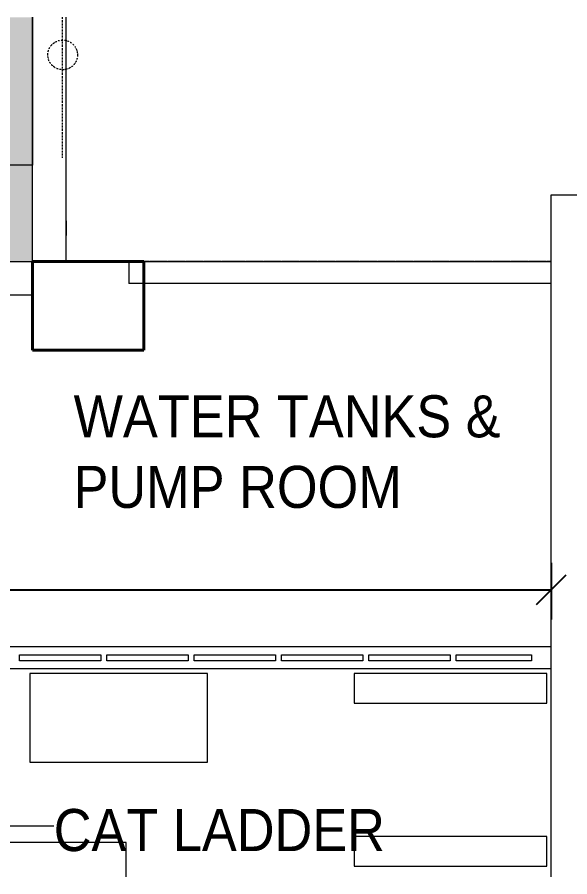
# Model space of a CAD drawing. Header units: millimetres. Extents: x 10569 to 232243, y -25347 to 80743.
# Drawn here: x 142014 to 145743, y 27454 to 33256 of the extents above; entities that cross this region are included whole.
import ezdxf

# ---------------------------------------------------------------- set-up
doc = ezdxf.new("R2010")
doc.units = ezdxf.units.MM
doc.linetypes.add('Dash dot', pattern=[21, 10, -5, 1, -5])
doc.linetypes.add('Hidden', pattern=[7.14375, 4.7625, -2.38125])
for name, color, linetype, lineweight in [('A-ANNO-DIMS', 211, 'Continuous', 5), ('A-DETL', 90, 'Continuous', 9), ('A-DETL-GENF', 92, 'Continuous', 20), ('A-DETL-HDLN', 90, 'Hidden', 9), ('A-DETL-THIN', 151, 'Continuous', 9), ('A-DOOR', 31, 'Continuous', 20), ('A-FLOR', 192, 'Continuous', 9), ('A-GLAZ-CWMG', 51, 'Continuous', 20), ('A-WALL', 113, 'Continuous', 20), ('G-ANNO-TEXT', 231, 'Continuous', 5), ('S-COLS', 52, 'Continuous', 20)]:
    doc.layers.add(name, color=color, linetype=linetype, lineweight=lineweight)
doc.styles.add('Arial_2', font='arial.ttf', dxfattribs={"width": 0.7, "height": 295.05988})
doc.styles.add('Swis721 BT_6', font='swiss.ttf', dxfattribs={"width": 0.89, "height": 283.821263})
doc.dimstyles.new('Linear_-_1_5mm_Arial', dxfattribs={"dimscale": 304.8, "dimtxt": 300, "dimasz": 0.656168, "dimexe": 0.656168, "dimexo": 0.0625, "dimgap": 0.328084, "dimtad": 1, "dimdec": 0, "dimzin": 0, "dimdsep": 46, "dimtxsty": 'Arial_2', "dimblk1": 'OBLIQUE', "dimblk2": 'OBLIQUE', "dimsah": 1, "dimcen": 0.09, "dimadec": 0, "dimazin": 0, "dimtfac": 1, "dimtdec": 4, "dimtix": 1, "dimtmove": 0, "dimatfit": 3, "dimfxl": 0.656168, "dimfxlon": 1, "dimtvp": 1, "dimtolj": 1, "dimtzin": 0, "dimarcsym": 2})

# ---------------------------------------------------------------- blocks, each defined once
blk = doc.blocks.new('Rectangular Mullion - DLN_6 x 40mm _WD_-16531460-Copy _5_ of G_F')
at = {"layer": 'A-GLAZ-CWMG'}
for p, q in [((90897, 28912.5), (90897, 28952.5)), ((90897, 28952.5), (91406.3, 28952.5)), ((91406.3, 28912.5), (90897, 28912.5)), ((91406.3, 28952.5), (91406.3, 28912.5))]:
    blk.add_line(p, q, dxfattribs=at)
blk = doc.blocks.new('Rectangular Mullion - DLN_6 x 40mm _WD_-16531461-Copy _5_ of G_F')
at = {"layer": 'A-GLAZ-CWMG'}
for p, q in [((87950.3, 28912.5), (87950.3, 28952.5)), ((87950.3, 28952.5), (88499.6, 28952.5)), ((88499.6, 28912.5), (87950.3, 28912.5)), ((88499.6, 28952.5), (88499.6, 28912.5))]:
    blk.add_line(p, q, dxfattribs=at)
blk = doc.blocks.new('DLN-Lift Door - Lift Door - 1750 x 2800 _SO_ WH_-V803-Copy _5_ of G_F')
at = {"layer": 'A-DOOR', "lineweight": 15}
for p, q in [((975, 114.5), (1075, 114.5)), ((975, 114.5), (975, 112.5)), ((1075, 112.5), (1075, 114.5))]:
    blk.add_line(p, q, dxfattribs=at)
blk = doc.blocks.new('_Oblique')
at = {"color": 0, "linetype": 'ByBlock', "lineweight": -2}
blk.add_line((-0.5, -0.5), (0.5, 0.5), dxfattribs=at)
blk = doc.blocks.new('DIMBLOCK249-Copy _5_ of G_F')
at = {"layer": 'A-ANNO-DIMS', "color": 0, "lineweight": -2, "transparency": 16777216}
for p, q in [((136643.3, 29572.2), (136643.3, 29191.2)), ((145618.3, 29572.2), (145618.3, 29191.2)), ((136643.3, 29391.2), (145618.3, 29391.2))]:
    blk.add_line(p, q, dxfattribs=at)
at = {"layer": 'Defpoints', "color": 0, "transparency": 16777216}
for p in [(136643.3, 29591.2), (145618.3, 29591.2), (145618.3, 29391.2)]:
    blk.add_point(p, dxfattribs=at)
at = {"layer": 'A-ANNO-DIMS', "color": 0, "lineweight": -2, "transparency": 16777216, "xscale": 200, "yscale": 200, "zscale": 200, "rotation": 180}
blk.add_blockref('_Oblique', (136643.3, 29391.2), dxfattribs=at)
at = {"layer": 'A-ANNO-DIMS', "color": 0, "lineweight": -2, "transparency": 16777216, "xscale": 200, "yscale": 200, "zscale": 200}
blk.add_blockref('_Oblique', (145618.3, 29391.2), dxfattribs=at)
at = {"layer": 'A-ANNO-DIMS', "color": 0, "transparency": 16777216, "insert": (141130.8, 29641.9), "char_height": 295.06, "width": 753.231, "attachment_point": 5, "style": 'Arial_2'}
blk.add_mtext('\\A1;8975', dxfattribs=at)

msp = doc.modelspace()

# ---------------------------------------------------------------- hatches: boundary and pattern name
at = {"layer": 'A-DETL-GENF'}
msp.add_hatch(color=7, dxfattribs=at).paths.add_polyline_path([(141611.51301, 31607.48546), (142118.30221, 31607.48546), (142118.30221, 33256.07351), (138868.30221, 33256.07351), (138868.30221, 31607.48546), (141489.01852, 31607.48546)], flags=0)

# ---------------------------------------------------------------- linework, layer by layer
at = {"layer": 'A-DETL', "linetype": 'Dash dot'}
for p, q in [((142118.30221, 33256.07351), (142118.30221, 32307.48546)), ((142318.30221, 33256.07351), (142318.30221, 32307.48546))]:
    msp.add_line(p, q, dxfattribs=at)
msp.add_circle((142321.01896, 33001.43813), 100, dxfattribs=at)
at = {"layer": 'A-DETL-HDLN'}
msp.add_line((145618.30221, 31607.48546), (142343.30221, 31607.48546), dxfattribs=at)
at = {"layer": 'A-DETL-THIN'}
for p, q in [((142118.30221, 31607.48546), (142118.30221, 33256.07351)), ((142118.30221, 33256.07351), (142118.30221, 32257.48547)), ((142118.30221, 32257.48547), (139418.30221, 32257.48547)), ((138868.30221, 31607.48546), (142118.30221, 31607.48546))]:
    msp.add_line(p, q, dxfattribs=at)
at = {"layer": 'A-FLOR'}
for p, q in [((143299.08469, 28826.48546), (142099.08469, 28826.48546)), ((142099.08469, 28826.48546), (142099.08469, 28226.48546)), ((143299.08469, 28226.48546), (143299.08469, 28826.48546)), ((145587.30221, 28826.48546), (144287.30221, 28826.48546)), ((144287.30221, 28826.48546), (144287.30221, 28626.48546)), ((145587.30221, 28626.48546), (145587.30221, 28826.48546)), ((144287.30221, 28626.48546), (145587.30221, 28626.48546)), ((142099.08469, 28226.48546), (143299.08469, 28226.48546)), ((142749.08469, 27684.48547), (141799.08469, 27684.48547)), ((142749.08469, 27453.7566), (142749.08469, 27684.48547)), ((145587.30221, 27726.48551), (144287.30221, 27726.48551)), ((144287.30221, 27726.48551), (144287.30221, 27526.48551)), ((145587.30221, 27526.48551), (145587.30221, 27726.48551)), ((144287.30221, 27526.48551), (145587.30221, 27526.48551))]:
    msp.add_line(p, q, dxfattribs=at)
at = {"layer": 'A-WALL'}
for p, q in [((142343.30221, 33256.07351), (142343.30221, 31607.48546)), ((145618.30221, 32057.48546), (147018.30221, 32057.48546)), ((145618.30221, 27453.7566), (145618.30221, 32057.48546)), ((142118.30221, 31382.48546), (142118.30221, 31607.48546)), ((142118.30221, 31607.48546), (142343.30221, 31607.48546)), ((142768.30221, 31607.48546), (145618.30221, 31607.48546)), ((142768.30221, 31607.48546), (142768.30221, 31457.48546)), ((145618.30221, 31457.48546), (142768.30221, 31457.48546)), ((138643.30221, 31382.48546), (142118.30221, 31382.48546)), ((136893.30221, 29007.48546), (145618.30221, 29007.48546)), ((145618.30221, 28857.48546), (136893.30221, 28857.48546))]:
    msp.add_line(p, q, dxfattribs=at)
at = {"layer": 'G-ANNO-TEXT', "color": 60}
msp.add_line((141682.11396, 27798.39263), (142260.7729, 27798.39263), dxfattribs=at)
at = {"layer": 'S-COLS', "color": 10, "lineweight": 40}
for p, q in [((142868.30221, 31607.48546), (142118.30221, 31607.48546)), ((142118.30221, 31607.48546), (142118.30221, 31007.48546)), ((142868.30221, 31007.48546), (142868.30221, 31607.48546)), ((142868.30221, 31007.48546), (142118.30221, 31007.48546))]:
    msp.add_line(p, q, dxfattribs=at)

# ---------------------------------------------------------------- block references
at = {"layer": 'A-DOOR', "lineweight": 15, "rotation": 270}
msp.add_blockref('DLN-Lift Door - Lift Door - 1750 x 2800 _SO_ WH_-V803-Copy _5_ of G_F', (142230.80221, 32857.48546), dxfattribs=at)
at = {"layer": 'A-GLAZ-CWMG'}
for name, p in [('Rectangular Mullion - DLN_6 x 40mm _WD_-16531461-Copy _5_ of G_F', (54079.00925, 0)), ('Rectangular Mullion - DLN_6 x 40mm _WD_-16531461-Copy _5_ of G_F', (54668.34258, 0)), ('Rectangular Mullion - DLN_6 x 40mm _WD_-16531461-Copy _5_ of G_F', (55257.67591, 0)), ('Rectangular Mullion - DLN_6 x 40mm _WD_-16531461-Copy _5_ of G_F', (55847.00925, 0)), ('Rectangular Mullion - DLN_6 x 40mm _WD_-16531461-Copy _5_ of G_F', (56436.34258, 0)), ('Rectangular Mullion - DLN_6 x 40mm _WD_-16531460-Copy _5_ of G_F', (54079.00925, 0))]:
    msp.add_blockref(name, p, dxfattribs=at)

# ---------------------------------------------------------------- texts
at = {"layer": 'G-ANNO-TEXT', "color": 7, "attachment_point": 1, "line_spacing_factor": 1.00667, "style": 'Swis721 BT_6'}
for s, insert, char_height, width in [('WATER TANKS &\\PPUMP ROOM', (142394.63942, 30704.00082), 283.8212635, 3294), ('CAT LADDER', (142260.7729, 27911.26151), 283.821263, 2545.2)]:
    msp.add_mtext(s, dxfattribs=dict(at, insert=insert, char_height=char_height, width=width))

# ---------------------------------------------------------------- dimensions: what is measured, and where the dimension line sits
at = {"layer": 'A-ANNO-DIMS'}
dim = msp.add_linear_dim(base=(145618.30221, 29391.24596), p1=(136643.30221, 29591.24596), p2=(145618.30221, 29591.24596), dimstyle='Linear_-_1_5mm_Arial', override={"dimpost": '<>', "dimfxl": 8975}, dxfattribs=at)
dim.commit()
dim.dimension.update_dxf_attribs({"geometry": 'DIMBLOCK249-Copy _5_ of G_F', "text_midpoint": (141130.80221, 29641.89557)})

doc.saveas('drawing.dxf')
